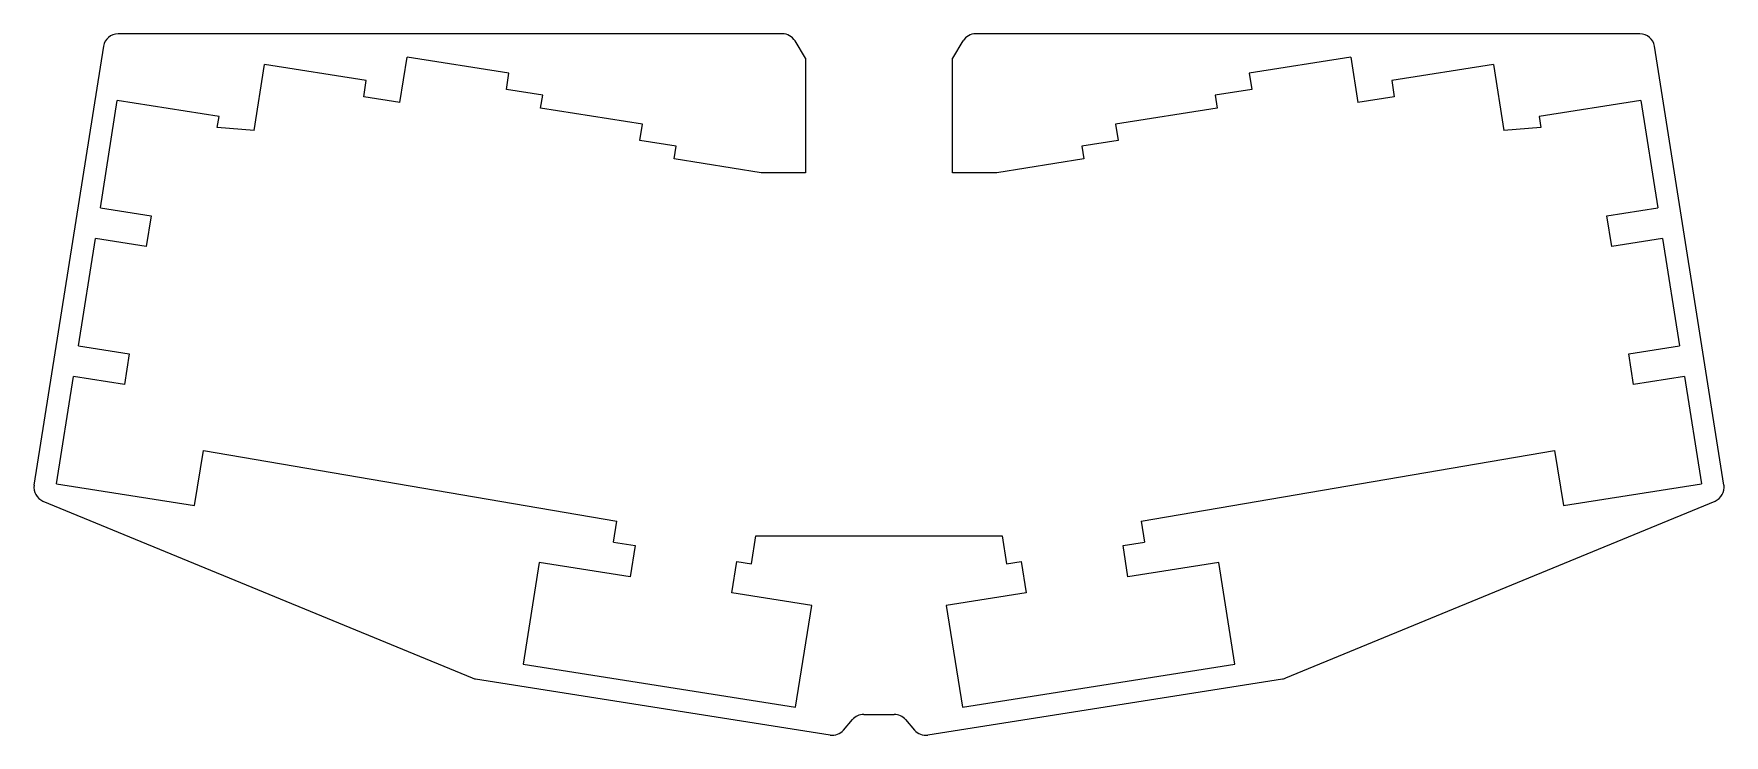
# Model space of a CAD drawing. Header units: millimetres. Extents: x 93 to 322, y -184 to -88.
import ezdxf

# ---------------------------------------------------------------- set-up
doc = ezdxf.new("R2010")
doc.units = ezdxf.units.MM

msp = doc.modelspace()

# ---------------------------------------------------------------- linework, layer by layer
for p, q in [((194.44, -88.4), (104.14, -88.4)), ((197.57, -91.73), (196.16, -89.37)), ((218.99, -89.37), (217.57, -91.73)), ((311.01, -88.4), (220.71, -88.4)), ((102.16, -90.08), (92.71, -149.77)), ((142.46, -97.74), (143.44, -91.57)), ((157.27, -93.76), (143.44, -91.57)), ((197.57, -91.73), (197.57, -107.29)), ((217.57, -107.29), (217.57, -91.73)), ((271.7, -91.57), (257.88, -93.76)), ((271.7, -91.57), (272.68, -97.74)), ((322.43, -149.77), (312.98, -90.08)), ((122.62, -101.54), (124.05, -92.55)), ((137.88, -94.74), (124.05, -92.55)), ((156.92, -95.98), (157.27, -93.76)), ((257.88, -93.76), (258.23, -95.98)), ((291.1, -92.55), (277.27, -94.74)), ((291.1, -92.55), (292.52, -101.54)), ((137.53, -96.96), (137.88, -94.74)), ((161.86, -96.76), (156.92, -95.98)), ((258.23, -95.98), (253.29, -96.76)), ((277.27, -94.74), (277.62, -96.96)), ((101.73, -112.04), (104.03, -97.47)), ((117.86, -99.66), (104.03, -97.47)), ((142.46, -97.74), (137.53, -96.96)), ((161.58, -98.49), (161.86, -96.76)), ((175.41, -100.68), (161.58, -98.49)), ((253.56, -98.49), (239.74, -100.68)), ((253.29, -96.76), (253.56, -98.49)), ((277.62, -96.96), (272.68, -97.74)), ((311.11, -97.47), (297.29, -99.66)), ((311.11, -97.47), (313.42, -112.04)), ((117.63, -101.13), (117.86, -99.66)), ((175.06, -102.9), (175.41, -100.68)), ((239.74, -100.68), (240.09, -102.9)), ((297.29, -99.66), (297.52, -101.13)), ((122.62, -101.54), (117.63, -101.13)), ((180, -103.68), (175.06, -102.9)), ((240.09, -102.9), (235.15, -103.68)), ((297.52, -101.13), (292.52, -101.54)), ((179.72, -105.41), (180, -103.68)), ((191.57, -107.29), (179.72, -105.41)), ((235.42, -105.41), (223.57, -107.29)), ((235.15, -103.68), (235.42, -105.41)), ((197.57, -107.29), (191.57, -107.29)), ((223.57, -107.29), (217.57, -107.29)), ((101.73, -112.04), (108.64, -113.14)), ((306.51, -113.14), (313.42, -112.04)), ((108.64, -113.14), (107.97, -117.34)), ((307.17, -117.34), (306.51, -113.14)), ((98.75, -130.81), (101.06, -116.24)), ((107.97, -117.34), (101.06, -116.24)), ((314.09, -116.24), (307.17, -117.34)), ((314.09, -116.24), (316.39, -130.81)), ((98.75, -130.81), (105.67, -131.9)), ((309.48, -131.9), (316.39, -130.81)), ((105.67, -131.9), (105, -136.1)), ((310.14, -136.1), (309.48, -131.9)), ((95.78, -149.57), (98.09, -135.01)), ((105, -136.1), (98.09, -135.01)), ((317.06, -135.01), (310.14, -136.1)), ((317.06, -135.01), (319.37, -149.57)), ((114.55, -152.55), (115.74, -145.04)), ((115.74, -145.04), (171.92, -154.65)), ((243.22, -154.65), (299.41, -145.04)), ((299.41, -145.04), (300.6, -152.55)), ((95.78, -149.57), (114.55, -152.55)), ((300.6, -152.55), (319.37, -149.57)), ((93.92, -151.93), (152.26, -175.98)), ((262.89, -175.98), (321.22, -151.93)), ((171.47, -157.51), (171.92, -154.65)), ((243.22, -154.65), (243.68, -157.51)), ((171.47, -157.51), (174.41, -157.98)), ((174.41, -157.98), (173.74, -162.23)), ((190.24, -160.49), (190.84, -156.67)), ((190.84, -156.67), (224.31, -156.67)), ((224.31, -156.67), (224.91, -160.49)), ((240.74, -157.98), (243.68, -157.51)), ((241.41, -162.23), (240.74, -157.98)), ((161.39, -160.27), (159.2, -174.1)), ((173.74, -162.23), (161.39, -160.27)), ((187.56, -164.42), (188.24, -160.17)), ((188.24, -160.17), (190.24, -160.49)), ((224.91, -160.49), (226.91, -160.17)), ((226.91, -160.17), (227.58, -164.42)), ((253.76, -160.27), (241.41, -162.23)), ((255.95, -174.1), (253.76, -160.27)), ((198.43, -166.14), (187.56, -164.42)), ((227.58, -164.42), (216.72, -166.14)), ((196.24, -179.96), (198.43, -166.14)), ((216.72, -166.14), (218.91, -179.96)), ((159.2, -174.1), (196.24, -179.96)), ((218.91, -179.96), (255.95, -174.1)), ((152.71, -176.11), (200.92, -183.74)), ((214.22, -183.74), (262.44, -176.11)), ((205.49, -180.96), (209.65, -180.96)), ((202.75, -183.07), (203.97, -181.65)), ((211.17, -181.65), (212.39, -183.07))]:
    msp.add_line(p, q)
for centre, start, end in [((104.14, -90.4), 90, 171), ((194.44, -90.4), 30.9638, 90), ((220.71, -90.4), 90, 149.0362), ((311.01, -90.4), 9, 90), ((94.69, -150.08), 171, 247.5934), ((320.46, -150.08), 292.4066, 9), ((153.02, -174.13), 247.5934, 261), ((262.13, -174.13), 279, 292.4066), ((205.49, -182.96), 90, 139.3285), ((209.65, -182.96), 40.6715, 90), ((201.24, -181.77), 261, 319.3285), ((213.91, -181.77), 220.6715, 279)]:
    msp.add_arc(centre, 2, start, end)

doc.saveas('drawing.dxf')
